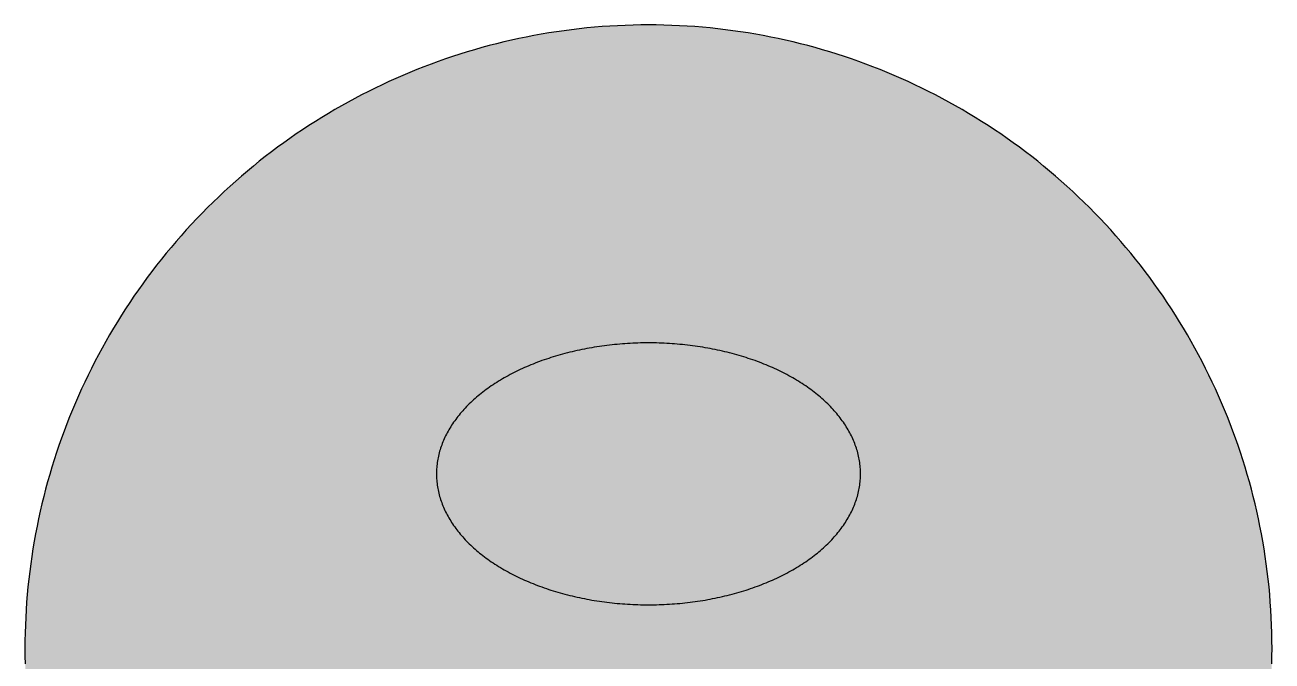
# Model space of a CAD drawing. Header units: metres. Extents: x -10.3 to 25.7, y -1.5 to 11.3.
# Drawn here: x -3.19 to 3.16, y 8.11 to 11.35 of the extents above; entities that cross this region are included whole.
import ezdxf

# ---------------------------------------------------------------- set-up
doc = ezdxf.new("R2010")
doc.units = ezdxf.units.M

msp = doc.modelspace()

# ---------------------------------------------------------------- hatches: boundary and pattern name
at = {"true_color": 0xf1efea}
msp.add_hatch(color=7, dxfattribs=at).paths.add_polyline_path([(3.1553, 8.1749), (3.155, 8.2143), (3.1543, 8.2537), (3.1531, 8.293), (3.1514, 8.3323), (3.1492, 8.3715), (3.1465, 8.4106), (3.1434, 8.4497), (3.1398, 8.4886), (3.1357, 8.5276), (3.1311, 8.5664), (3.126, 8.6051), (3.1205, 8.6437), (3.1145, 8.6822), (3.108, 8.7207), (3.1011, 8.759), (3.0937, 8.7972), (3.0858, 8.8353), (3.0775, 8.8732), (3.0688, 8.911), (3.0595, 8.9487), (3.0499, 8.9864), (3.0397, 9.0238), (3.0291, 9.0611), (3.018, 9.0982), (3.0066, 9.1353), (2.9946, 9.1721), (2.9822, 9.2088), (2.9694, 9.2454), (2.9561, 9.2817), (2.9423, 9.318), (2.9282, 9.354), (2.9136, 9.3898), (2.8986, 9.4255), (2.8831, 9.461), (2.8672, 9.4964), (2.8508, 9.5314), (2.8341, 9.5664), (2.8169, 9.6011), (2.7993, 9.6356), (2.7813, 9.6699), (2.7628, 9.704), (2.7439, 9.7379), (2.7246, 9.7715), (2.7049, 9.805), (2.6847, 9.8381), (2.6642, 9.8711), (2.6433, 9.9038), (2.6218, 9.9364), (2.6001, 9.9686), (2.5779, 10.0006), (2.5553, 10.0323), (2.5323, 10.0638), (2.5088, 10.095), (2.4851, 10.1259), (2.4608, 10.1566), (2.4363, 10.187), (2.4112, 10.2171), (2.3859, 10.2469), (2.3601, 10.2765), (2.3339, 10.3058), (2.3074, 10.3348), (2.2804, 10.3635), (2.253, 10.3918), (2.2254, 10.4198), (2.1973, 10.4476), (2.1689, 10.4749), (2.1403, 10.5019), (2.1112, 10.5284), (2.082, 10.5546), (2.0524, 10.5804), (2.0226, 10.6058), (1.9924, 10.6308), (1.962, 10.6554), (1.9314, 10.6796), (1.9005, 10.7034), (1.8692, 10.7268), (1.8378, 10.7498), (1.806, 10.7724), (1.774, 10.7946), (1.7418, 10.8164), (1.7093, 10.8378), (1.6766, 10.8588), (1.6436, 10.8792), (1.6104, 10.8994), (1.577, 10.9192), (1.5433, 10.9385), (1.5095, 10.9574), (1.4753, 10.9758), (1.4411, 10.9939), (1.4065, 11.0115), (1.3719, 11.0287), (1.3369, 11.0454), (1.3018, 11.0617), (1.2665, 11.0777), (1.231, 11.0931), (1.1953, 11.1082), (1.1594, 11.1228), (1.1234, 11.1369), (1.0872, 11.1507), (1.0508, 11.1639), (1.0143, 11.1767), (0.9776, 11.1892), (0.9407, 11.2011), (0.9037, 11.2126), (0.8665, 11.2237), (0.8292, 11.2343), (0.7918, 11.2444), (0.7542, 11.2541), (0.7165, 11.2633), (0.6787, 11.2721), (0.6406, 11.2804), (0.6026, 11.2883), (0.5644, 11.2957), (0.526, 11.3026), (0.4876, 11.3091), (0.4492, 11.315), (0.4105, 11.3206), (0.3718, 11.3256), (0.333, 11.3302), (0.2941, 11.3343), (0.2552, 11.338), (0.2161, 11.3411), (0.1769, 11.3438), (0.1377, 11.346), (0.0985, 11.3477), (0.0591, 11.3489), (0.0197, 11.3496), (-0.0197, 11.3499), (-0.0592, 11.3496), (-0.0986, 11.3489), (-0.1379, 11.3477), (-0.1771, 11.346), (-0.2164, 11.3438), (-0.2555, 11.3411), (-0.2946, 11.338), (-0.3335, 11.3343), (-0.3724, 11.3302), (-0.4112, 11.3256), (-0.4499, 11.3206), (-0.4886, 11.315), (-0.5271, 11.3091), (-0.5655, 11.3026), (-0.6038, 11.2957), (-0.642, 11.2883), (-0.6801, 11.2804), (-0.7181, 11.2721), (-0.7559, 11.2633), (-0.7936, 11.2541), (-0.8312, 11.2444), (-0.8686, 11.2343), (-0.906, 11.2237), (-0.9431, 11.2126), (-0.9801, 11.2011), (-1.017, 11.1892), (-1.0537, 11.1767), (-1.0902, 11.1639), (-1.1266, 11.1507), (-1.1629, 11.1369), (-1.1989, 11.1228), (-1.2347, 11.1082), (-1.2704, 11.0931), (-1.3059, 11.0777), (-1.3412, 11.0617), (-1.3764, 11.0454), (-1.4113, 11.0287), (-1.4459, 11.0115), (-1.4805, 10.9939), (-1.5147, 10.9758), (-1.5489, 10.9574), (-1.5827, 10.9385), (-1.6164, 10.9192), (-1.6498, 10.8994), (-1.683, 10.8792), (-1.716, 10.8588), (-1.7487, 10.8378), (-1.7812, 10.8164), (-1.8134, 10.7946), (-1.8454, 10.7724), (-1.8772, 10.7498), (-1.9086, 10.7268), (-1.9399, 10.7034), (-1.9708, 10.6796), (-2.0014, 10.6554), (-2.0318, 10.6308), (-2.062, 10.6058), (-2.0918, 10.5804), (-2.1214, 10.5546), (-2.1506, 10.5284), (-2.1797, 10.5019), (-2.2083, 10.4749), (-2.2367, 10.4476), (-2.2648, 10.4198), (-2.2924, 10.3918), (-2.3198, 10.3635), (-2.3468, 10.3348), (-2.3733, 10.3058), (-2.3995, 10.2765), (-2.4253, 10.2469), (-2.4506, 10.2171), (-2.4756, 10.187), (-2.5002, 10.1566), (-2.5245, 10.1259), (-2.5482, 10.095), (-2.5716, 10.0638), (-2.5946, 10.0323), (-2.6173, 10.0006), (-2.6395, 9.9686), (-2.6612, 9.9364), (-2.6827, 9.9038), (-2.7036, 9.8711), (-2.7241, 9.8381), (-2.7443, 9.805), (-2.764, 9.7715), (-2.7833, 9.7379), (-2.8022, 9.704), (-2.8207, 9.6699), (-2.8387, 9.6356), (-2.8563, 9.6011), (-2.8735, 9.5664), (-2.8903, 9.5314), (-2.9066, 9.4964), (-2.9225, 9.461), (-2.938, 9.4255), (-2.953, 9.3898), (-2.9676, 9.354), (-2.9817, 9.318), (-2.9955, 9.2817), (-3.0088, 9.2454), (-3.0216, 9.2088), (-3.034, 9.1721), (-3.046, 9.1353), (-3.0575, 9.0982), (-3.0685, 9.0611), (-3.0791, 9.0238), (-3.0893, 8.9864), (-3.0989, 8.9487), (-3.1082, 8.911), (-3.117, 8.8732), (-3.1253, 8.8353), (-3.1332, 8.7972), (-3.1405, 8.759), (-3.1475, 8.7207), (-3.154, 8.6822), (-3.1599, 8.6437), (-3.1655, 8.6051), (-3.1705, 8.5664), (-3.1751, 8.5276), (-3.1792, 8.4886), (-3.1828, 8.4497), (-3.186, 8.4106), (-3.1886, 8.3715), (-3.1908, 8.3323), (-3.1925, 8.293), (-3.1937, 8.2537), (-3.1945, 8.2143), (-3.1947, 8.1748), (-3.1945, 8.1354), (-3.1937, 8.096), (-3.1925, 8.0566), (-3.1908, 8.0174), (-3.1886, 7.9782), (-3.186, 7.9391), (-3.1828, 7.9), (-3.1792, 7.861), (-3.1751, 7.8222), (-3.1705, 7.7833), (-3.1655, 7.7446), (-3.1599, 7.706), (-3.154, 7.6675), (-3.1475, 7.6291), (-3.1405, 7.5908), (-3.1332, 7.5525), (-3.1253, 7.5145), (-3.117, 7.4765), (-3.1082, 7.4387), (-3.0989, 7.4009), (-3.0893, 7.3634), (-3.0791, 7.3259), (-3.0685, 7.2886), (-3.0575, 7.2514), (-3.046, 7.2144), (-3.034, 7.1775), (-3.0216, 7.1409), (-3.0088, 7.1043), (-2.9955, 7.068), (-2.9817, 7.0318), (-2.9676, 6.9957), (-2.953, 6.9598), (-2.938, 6.9242), (-2.9225, 6.8887), (-2.9066, 6.8533), (-2.8903, 6.8182), (-2.8735, 6.7833), (-2.8563, 6.7486), (-2.8387, 6.7141), (-2.8207, 6.6798), (-2.8022, 6.6457), (-2.7833, 6.6118), (-2.764, 6.5781), (-2.7443, 6.5447), (-2.7241, 6.5115), (-2.7036, 6.4785), (-2.6827, 6.4459), (-2.6612, 6.4133), (-2.6395, 6.3811), (-2.6173, 6.3492), (-2.5946, 6.3174), (-2.5716, 6.2859), (-2.5482, 6.2547), (-2.5245, 6.2237), (-2.5002, 6.1931), (-2.4756, 6.1627), (-2.4506, 6.1325), (-2.4253, 6.1027), (-2.3995, 6.0732), (-2.3733, 6.0439), (-2.3468, 6.0149), (-2.3198, 5.9862), (-2.2924, 5.9579), (-2.2648, 5.9298), (-2.2367, 5.9021), (-2.2083, 5.8747), (-2.1797, 5.8478), (-2.1506, 5.8212), (-2.1214, 5.795), (-2.0918, 5.7693), (-2.062, 5.7439), (-2.0318, 5.7188), (-2.0014, 5.6943), (-1.9708, 5.6701), (-1.9399, 5.6463), (-1.9086, 5.6228), (-1.8772, 5.5999), (-1.8454, 5.5773), (-1.8134, 5.5551), (-1.7812, 5.5333), (-1.7487, 5.5119), (-1.716, 5.4909), (-1.683, 5.4704), (-1.6498, 5.4502), (-1.6164, 5.4306), (-1.5827, 5.4112), (-1.5489, 5.3923), (-1.5147, 5.3739), (-1.4805, 5.3558), (-1.4459, 5.3382), (-1.4113, 5.3211), (-1.3764, 5.3043), (-1.3412, 5.2879), (-1.3059, 5.272), (-1.2704, 5.2565), (-1.2347, 5.2415), (-1.1989, 5.227), (-1.1629, 5.2128), (-1.1266, 5.1991), (-1.0902, 5.1857), (-1.0537, 5.1729), (-1.017, 5.1605), (-0.9801, 5.1486), (-0.9431, 5.1371), (-0.906, 5.1261), (-0.8686, 5.1154), (-0.8312, 5.1053), (-0.7936, 5.0956), (-0.7559, 5.0864), (-0.7181, 5.0776), (-0.6801, 5.0693), (-0.642, 5.0615), (-0.6038, 5.0541), (-0.5655, 5.0471), (-0.5271, 5.0407), (-0.4886, 5.0346), (-0.4499, 5.0291), (-0.4112, 5.024), (-0.3724, 5.0195), (-0.3335, 5.0154), (-0.2946, 5.0118), (-0.2555, 5.0086), (-0.2164, 5.006), (-0.1771, 5.0038), (-0.1379, 5.002), (-0.0986, 5.0008), (-0.0592, 5.0001), (-0.0197, 4.9999), (0.0197, 5.0001), (0.0591, 5.0008), (0.0985, 5.002), (0.1377, 5.0038), (0.1769, 5.006), (0.2161, 5.0086), (0.2552, 5.0118), (0.2941, 5.0154), (0.333, 5.0195), (0.3718, 5.024), (0.4105, 5.0291), (0.4492, 5.0346), (0.4876, 5.0407), (0.526, 5.0471), (0.5644, 5.0541), (0.6026, 5.0615), (0.6406, 5.0693), (0.6787, 5.0776), (0.7165, 5.0864), (0.7542, 5.0956), (0.7918, 5.1053), (0.8292, 5.1154), (0.8665, 5.1261), (0.9037, 5.1371), (0.9407, 5.1486), (0.9776, 5.1605), (1.0143, 5.1729), (1.0508, 5.1857), (1.0872, 5.1991), (1.1234, 5.2128), (1.1594, 5.227), (1.1953, 5.2415), (1.231, 5.2565), (1.2665, 5.272), (1.3018, 5.2879), (1.3369, 5.3043), (1.3719, 5.3211), (1.4065, 5.3382), (1.4411, 5.3558), (1.4753, 5.3739), (1.5095, 5.3923), (1.5433, 5.4112), (1.577, 5.4306), (1.6104, 5.4502), (1.6436, 5.4704), (1.6766, 5.4909), (1.7093, 5.5119), (1.7418, 5.5333), (1.774, 5.5551), (1.806, 5.5773), (1.8378, 5.5999), (1.8692, 5.6228), (1.9005, 5.6463), (1.9314, 5.6701), (1.962, 5.6943), (1.9924, 5.7188), (2.0226, 5.7439), (2.0524, 5.7693), (2.082, 5.795), (2.1112, 5.8212), (2.1403, 5.8478), (2.1689, 5.8747), (2.1973, 5.9021), (2.2254, 5.9298), (2.253, 5.9579), (2.2804, 5.9862), (2.3074, 6.0149), (2.3339, 6.0439), (2.3601, 6.0732), (2.3859, 6.1027), (2.4112, 6.1325), (2.4363, 6.1627), (2.4608, 6.1931), (2.4851, 6.2237), (2.5088, 6.2547), (2.5323, 6.2859), (2.5553, 6.3174), (2.5779, 6.3492), (2.6001, 6.3811), (2.6218, 6.4133), (2.6433, 6.4459), (2.6642, 6.4785), (2.6847, 6.5115), (2.7049, 6.5447), (2.7246, 6.5781), (2.7439, 6.6118), (2.7628, 6.6457), (2.7813, 6.6798), (2.7993, 6.7141), (2.8169, 6.7486), (2.8341, 6.7833), (2.8508, 6.8182), (2.8672, 6.8533), (2.8831, 6.8887), (2.8986, 6.9242), (2.9136, 6.9598), (2.9282, 6.9957), (2.9423, 7.0318), (2.9561, 7.068), (2.9694, 7.1043), (2.9822, 7.1409), (2.9946, 7.1775), (3.0066, 7.2144), (3.018, 7.2514), (3.0291, 7.2886), (3.0397, 7.3259), (3.0499, 7.3634), (3.0595, 7.4009), (3.0688, 7.4387), (3.0775, 7.4765), (3.0858, 7.5145), (3.0937, 7.5525), (3.1011, 7.5908), (3.108, 7.6291), (3.1145, 7.6675), (3.1205, 7.706), (3.126, 7.7446), (3.1311, 7.7833), (3.1357, 7.8222), (3.1398, 7.861), (3.1434, 7.9), (3.1465, 7.9391), (3.1492, 7.9782), (3.1514, 8.0174), (3.1531, 8.0566), (3.1543, 8.096), (3.155, 8.1354), (3.1552, 8.1748)])
at = {"true_color": 0xf57828}
msp.add_hatch(color=30, dxfattribs=at).paths.add_polyline_path([(1.0598, 9.0639), (1.0597, 9.0722), (1.0594, 9.0804), (1.0591, 9.0887), (1.0585, 9.0969), (1.0577, 9.1052), (1.0568, 9.1134), (1.0557, 9.1215), (1.0545, 9.1298), (1.0531, 9.1379), (1.0515, 9.1461), (1.0498, 9.1542), (1.0479, 9.1623), (1.0459, 9.1704), (1.0437, 9.1785), (1.0414, 9.1865), (1.0389, 9.1945), (1.0362, 9.2025), (1.0334, 9.2105), (1.0303, 9.2185), (1.0272, 9.2264), (1.0239, 9.2342), (1.0205, 9.2421), (1.0168, 9.2499), (1.0131, 9.2578), (1.0092, 9.2656), (1.0051, 9.2733), (1.0009, 9.281), (0.9966, 9.2887), (0.9921, 9.2963), (0.9874, 9.3039), (0.9826, 9.3114), (0.9776, 9.319), (0.9725, 9.3264), (0.9672, 9.3339), (0.9618, 9.3414), (0.9563, 9.3487), (0.9506, 9.3561), (0.9448, 9.3633), (0.9387, 9.3706), (0.9326, 9.3778), (0.9263, 9.385), (0.9199, 9.3921), (0.9134, 9.3991), (0.9067, 9.4061), (0.8998, 9.4132), (0.8928, 9.42), (0.8857, 9.427), (0.8784, 9.4337), (0.871, 9.4405), (0.8635, 9.4472), (0.8558, 9.4539), (0.848, 9.4605), (0.84, 9.467), (0.8319, 9.4736), (0.8237, 9.48), (0.8153, 9.4864), (0.8068, 9.4927), (0.7982, 9.499), (0.7894, 9.5052), (0.7806, 9.5113), (0.7715, 9.5174), (0.7623, 9.5234), (0.753, 9.5294), (0.7436, 9.5353), (0.7341, 9.5411), (0.7244, 9.5469), (0.7146, 9.5525), (0.7048, 9.5581), (0.6948, 9.5636), (0.6848, 9.569), (0.6746, 9.5743), (0.6644, 9.5796), (0.6541, 9.5848), (0.6436, 9.5899), (0.6331, 9.5948), (0.6225, 9.5998), (0.6118, 9.6046), (0.601, 9.6093), (0.5901, 9.6139), (0.5792, 9.6186), (0.5682, 9.623), (0.5571, 9.6274), (0.5458, 9.6318), (0.5345, 9.636), (0.5231, 9.6402), (0.5117, 9.6442), (0.5002, 9.6482), (0.4886, 9.652), (0.477, 9.6559), (0.4652, 9.6595), (0.4534, 9.6632), (0.4415, 9.6667), (0.4296, 9.6701), (0.4176, 9.6735), (0.4055, 9.6767), (0.3934, 9.6799), (0.3812, 9.6829), (0.3689, 9.6859), (0.3567, 9.6888), (0.3443, 9.6915), (0.3318, 9.6943), (0.3194, 9.6969), (0.3068, 9.6994), (0.2942, 9.7018), (0.2816, 9.7041), (0.2689, 9.7063), (0.2562, 9.7084), (0.2434, 9.7105), (0.2306, 9.7124), (0.2177, 9.7143), (0.2049, 9.7161), (0.1919, 9.7177), (0.1789, 9.7193), (0.1658, 9.7207), (0.1528, 9.722), (0.1397, 9.7233), (0.1266, 9.7244), (0.1134, 9.7255), (0.1002, 9.7265), (0.087, 9.7273), (0.0737, 9.7281), (0.0605, 9.7288), (0.0471, 9.7293), (0.0338, 9.7298), (0.0205, 9.7302), (0.0071, 9.7304), (-0.0063, 9.7305), (-0.0197, 9.7306), (-0.0331, 9.7305), (-0.0465, 9.7304), (-0.0599, 9.7302), (-0.0733, 9.7298), (-0.0866, 9.7293), (-0.0999, 9.7288), (-0.1131, 9.7281), (-0.1264, 9.7273), (-0.1396, 9.7265), (-0.1528, 9.7255), (-0.166, 9.7244), (-0.1791, 9.7233), (-0.1922, 9.722), (-0.2052, 9.7207), (-0.2183, 9.7193), (-0.2313, 9.7177), (-0.2443, 9.7161), (-0.2571, 9.7143), (-0.27, 9.7124), (-0.2828, 9.7105), (-0.2956, 9.7084), (-0.3083, 9.7063), (-0.321, 9.7041), (-0.3336, 9.7018), (-0.3462, 9.6994), (-0.3588, 9.6969), (-0.3713, 9.6943), (-0.3837, 9.6915), (-0.3961, 9.6888), (-0.4084, 9.6859), (-0.4206, 9.6829), (-0.4329, 9.6799), (-0.445, 9.6767), (-0.457, 9.6735), (-0.469, 9.6701), (-0.4809, 9.6667), (-0.4928, 9.6632), (-0.5046, 9.6595), (-0.5164, 9.6559), (-0.528, 9.652), (-0.5396, 9.6482), (-0.5511, 9.6442), (-0.5626, 9.6402), (-0.574, 9.636), (-0.5853, 9.6318), (-0.5965, 9.6274), (-0.6076, 9.623), (-0.6186, 9.6186), (-0.6296, 9.6139), (-0.6404, 9.6093), (-0.6512, 9.6046), (-0.662, 9.5998), (-0.6726, 9.5948), (-0.6831, 9.5899), (-0.6935, 9.5848), (-0.7039, 9.5796), (-0.7141, 9.5743), (-0.7242, 9.569), (-0.7343, 9.5636), (-0.7443, 9.5581), (-0.7541, 9.5525), (-0.7639, 9.5469), (-0.7735, 9.5411), (-0.7831, 9.5353), (-0.7924, 9.5294), (-0.8017, 9.5234), (-0.8109, 9.5174), (-0.82, 9.5113), (-0.8289, 9.5052), (-0.8376, 9.499), (-0.8462, 9.4927), (-0.8548, 9.4864), (-0.8631, 9.48), (-0.8713, 9.4736), (-0.8795, 9.467), (-0.8874, 9.4605), (-0.8952, 9.4539), (-0.9029, 9.4472), (-0.9104, 9.4405), (-0.9179, 9.4337), (-0.9251, 9.427), (-0.9322, 9.42), (-0.9392, 9.4132), (-0.9461, 9.4061), (-0.9528, 9.3991), (-0.9593, 9.3921), (-0.9657, 9.385), (-0.972, 9.3778), (-0.9781, 9.3706), (-0.9842, 9.3633), (-0.99, 9.3561), (-0.9957, 9.3487), (-1.0012, 9.3414), (-1.0066, 9.3339), (-1.0119, 9.3264), (-1.017, 9.319), (-1.022, 9.3114), (-1.0268, 9.3039), (-1.0315, 9.2963), (-1.036, 9.2887), (-1.0404, 9.281), (-1.0446, 9.2733), (-1.0486, 9.2656), (-1.0525, 9.2578), (-1.0563, 9.2499), (-1.0599, 9.2421), (-1.0633, 9.2342), (-1.0667, 9.2264), (-1.0698, 9.2185), (-1.0728, 9.2105), (-1.0756, 9.2025), (-1.0783, 9.1945), (-1.0808, 9.1865), (-1.0831, 9.1785), (-1.0854, 9.1704), (-1.0874, 9.1623), (-1.0892, 9.1542), (-1.091, 9.1461), (-1.0925, 9.1379), (-1.094, 9.1298), (-1.0952, 9.1215), (-1.0963, 9.1134), (-1.0972, 9.1052), (-1.0979, 9.0969), (-1.0985, 9.0887), (-1.0989, 9.0804), (-1.0991, 9.0722), (-1.0992, 9.0639), (-1.0991, 9.0556), (-1.0989, 9.0473), (-1.0985, 9.039), (-1.0979, 9.0308), (-1.0972, 9.0226), (-1.0963, 9.0143), (-1.0952, 9.0061), (-1.094, 8.9979), (-1.0925, 8.9898), (-1.091, 8.9816), (-1.0892, 8.9735), (-1.0874, 8.9654), (-1.0854, 8.9573), (-1.0831, 8.9493), (-1.0808, 8.9412), (-1.0783, 8.9332), (-1.0756, 8.9252), (-1.0728, 8.9172), (-1.0698, 8.9093), (-1.0667, 8.9013), (-1.0633, 8.8934), (-1.0599, 8.8856), (-1.0563, 8.8777), (-1.0525, 8.8699), (-1.0486, 8.8622), (-1.0446, 8.8544), (-1.0404, 8.8467), (-1.036, 8.839), (-1.0315, 8.8314), (-1.0268, 8.8238), (-1.022, 8.8162), (-1.017, 8.8087), (-1.0119, 8.8012), (-1.0066, 8.7937), (-1.0012, 8.7863), (-0.9957, 8.7789), (-0.99, 8.7716), (-0.9842, 8.7643), (-0.9781, 8.7571), (-0.972, 8.7498), (-0.9657, 8.7427), (-0.9593, 8.7356), (-0.9528, 8.7285), (-0.9461, 8.7215), (-0.9392, 8.7146), (-0.9322, 8.7076), (-0.9251, 8.7008), (-0.9179, 8.6939), (-0.9104, 8.6871), (-0.9029, 8.6804), (-0.8952, 8.6738), (-0.8874, 8.6672), (-0.8795, 8.6606), (-0.8713, 8.6541), (-0.8631, 8.6477), (-0.8548, 8.6413), (-0.8462, 8.6349), (-0.8376, 8.6287), (-0.8289, 8.6224), (-0.82, 8.6163), (-0.8109, 8.6102), (-0.8017, 8.6042), (-0.7924, 8.5983), (-0.7831, 8.5923), (-0.7735, 8.5865), (-0.7639, 8.5808), (-0.7541, 8.5751), (-0.7443, 8.5696), (-0.7343, 8.5641), (-0.7242, 8.5587), (-0.7141, 8.5533), (-0.7039, 8.5481), (-0.6935, 8.5429), (-0.6831, 8.5379), (-0.6726, 8.5328), (-0.662, 8.5279), (-0.6512, 8.5231), (-0.6404, 8.5183), (-0.6296, 8.5137), (-0.6186, 8.5091), (-0.6076, 8.5046), (-0.5965, 8.5002), (-0.5853, 8.4959), (-0.574, 8.4917), (-0.5626, 8.4876), (-0.5511, 8.4834), (-0.5396, 8.4795), (-0.528, 8.4757), (-0.5164, 8.4719), (-0.5046, 8.4681), (-0.4928, 8.4645), (-0.4809, 8.461), (-0.469, 8.4576), (-0.457, 8.4543), (-0.445, 8.451), (-0.4329, 8.4479), (-0.4206, 8.4448), (-0.4084, 8.4418), (-0.3961, 8.4389), (-0.3837, 8.4361), (-0.3713, 8.4335), (-0.3588, 8.4309), (-0.3462, 8.4284), (-0.3336, 8.4259), (-0.321, 8.4236), (-0.3083, 8.4213), (-0.2956, 8.4192), (-0.2828, 8.4172), (-0.27, 8.4152), (-0.2571, 8.4134), (-0.2443, 8.4117), (-0.2313, 8.4101), (-0.2183, 8.4085), (-0.2052, 8.407), (-0.1922, 8.4056), (-0.1791, 8.4044), (-0.166, 8.4033), (-0.1528, 8.4022), (-0.1396, 8.4012), (-0.1264, 8.4004), (-0.1131, 8.3996), (-0.0999, 8.3989), (-0.0866, 8.3984), (-0.0733, 8.3979), (-0.0599, 8.3976), (-0.0465, 8.3973), (-0.0331, 8.3972), (-0.0197, 8.3971), (-0.0063, 8.3972), (0.0071, 8.3973), (0.0205, 8.3976), (0.0338, 8.3979), (0.0471, 8.3984), (0.0605, 8.3989), (0.0737, 8.3996), (0.087, 8.4004), (0.1002, 8.4012), (0.1134, 8.4022), (0.1266, 8.4033), (0.1397, 8.4044), (0.1528, 8.4056), (0.1658, 8.407), (0.1789, 8.4085), (0.1919, 8.4101), (0.2049, 8.4117), (0.2177, 8.4134), (0.2306, 8.4152), (0.2434, 8.4172), (0.2562, 8.4192), (0.2689, 8.4213), (0.2816, 8.4236), (0.2942, 8.4259), (0.3068, 8.4284), (0.3194, 8.4309), (0.3318, 8.4335), (0.3443, 8.4361), (0.3567, 8.4389), (0.3689, 8.4418), (0.3812, 8.4448), (0.3934, 8.4479), (0.4055, 8.451), (0.4176, 8.4543), (0.4296, 8.4576), (0.4415, 8.461), (0.4534, 8.4645), (0.4652, 8.4681), (0.477, 8.4719), (0.4886, 8.4757), (0.5002, 8.4795), (0.5117, 8.4834), (0.5231, 8.4876), (0.5345, 8.4917), (0.5458, 8.4959), (0.5571, 8.5002), (0.5682, 8.5046), (0.5792, 8.5091), (0.5901, 8.5137), (0.601, 8.5183), (0.6118, 8.5231), (0.6225, 8.5279), (0.6331, 8.5328), (0.6436, 8.5379), (0.6541, 8.5429), (0.6644, 8.5481), (0.6746, 8.5533), (0.6848, 8.5587), (0.6948, 8.5641), (0.7048, 8.5696), (0.7146, 8.5751), (0.7244, 8.5808), (0.7341, 8.5865), (0.7436, 8.5923), (0.753, 8.5983), (0.7623, 8.6042), (0.7715, 8.6102), (0.7806, 8.6163), (0.7894, 8.6224), (0.7982, 8.6287), (0.8068, 8.6349), (0.8153, 8.6413), (0.8237, 8.6477), (0.8319, 8.6541), (0.84, 8.6606), (0.848, 8.6672), (0.8558, 8.6738), (0.8635, 8.6804), (0.871, 8.6871), (0.8784, 8.6939), (0.8857, 8.7008), (0.8928, 8.7076), (0.8998, 8.7146), (0.9067, 8.7215), (0.9134, 8.7285), (0.9199, 8.7356), (0.9263, 8.7427), (0.9326, 8.7498), (0.9387, 8.7571), (0.9448, 8.7643), (0.9506, 8.7716), (0.9563, 8.7789), (0.9618, 8.7863), (0.9672, 8.7937), (0.9725, 8.8012), (0.9776, 8.8087), (0.9826, 8.8162), (0.9874, 8.8238), (0.9921, 8.8314), (0.9966, 8.839), (1.0009, 8.8467), (1.0051, 8.8544), (1.0092, 8.8622), (1.0131, 8.8699), (1.0168, 8.8777), (1.0205, 8.8856), (1.0239, 8.8934), (1.0272, 8.9013), (1.0303, 8.9093), (1.0334, 8.9172), (1.0362, 8.9252), (1.0389, 8.9332), (1.0414, 8.9412), (1.0437, 8.9493), (1.0459, 8.9573), (1.0479, 8.9654), (1.0498, 8.9735), (1.0515, 8.9816), (1.0531, 8.9898), (1.0545, 8.9979), (1.0557, 9.0061), (1.0568, 9.0143), (1.0577, 9.0226), (1.0585, 9.0308), (1.0591, 9.039), (1.0594, 9.0473), (1.0597, 9.0556), (1.0597, 9.0639)])

# ---------------------------------------------------------------- linework, layer by layer
at = {"color": 7, "true_color": 0xf1efea}
for points in [[(3.1553, 8.1749), (3.155, 8.2143), (3.1543, 8.2537), (3.1531, 8.293), (3.1514, 8.3323), (3.1492, 8.3715), (3.1465, 8.4106), (3.1434, 8.4497), (3.1398, 8.4886), (3.1357, 8.5276), (3.1311, 8.5664), (3.126, 8.6051), (3.1205, 8.6437), (3.1145, 8.6822), (3.108, 8.7207), (3.1011, 8.759), (3.0937, 8.7972), (3.0858, 8.8353), (3.0775, 8.8732), (3.0688, 8.911), (3.0595, 8.9487), (3.0499, 8.9864), (3.0397, 9.0238), (3.0291, 9.0611), (3.018, 9.0982), (3.0066, 9.1353), (2.9946, 9.1721), (2.9822, 9.2088), (2.9694, 9.2454), (2.9561, 9.2817), (2.9423, 9.318), (2.9282, 9.354), (2.9136, 9.3898), (2.8986, 9.4255), (2.8831, 9.461), (2.8672, 9.4964), (2.8508, 9.5314), (2.8341, 9.5664), (2.8169, 9.6011), (2.7993, 9.6356), (2.7813, 9.6699), (2.7628, 9.704), (2.7439, 9.7379), (2.7246, 9.7715), (2.7049, 9.805), (2.6847, 9.8381), (2.6642, 9.8711), (2.6433, 9.9038), (2.6218, 9.9364), (2.6001, 9.9686), (2.5779, 10.0006), (2.5553, 10.0323), (2.5323, 10.0638), (2.5088, 10.095), (2.4851, 10.1259), (2.4608, 10.1566), (2.4363, 10.187), (2.4112, 10.2171), (2.3859, 10.2469), (2.3601, 10.2765), (2.3339, 10.3058), (2.3074, 10.3348), (2.2804, 10.3635), (2.253, 10.3918), (2.2254, 10.4198), (2.1973, 10.4476), (2.1689, 10.4749), (2.1403, 10.5019), (2.1112, 10.5284), (2.082, 10.5546), (2.0524, 10.5804), (2.0226, 10.6058), (1.9924, 10.6308), (1.962, 10.6554), (1.9314, 10.6796), (1.9005, 10.7034), (1.8692, 10.7268), (1.8378, 10.7498), (1.806, 10.7724), (1.774, 10.7946), (1.7418, 10.8164), (1.7093, 10.8378), (1.6766, 10.8588), (1.6436, 10.8792), (1.6104, 10.8994), (1.577, 10.9192), (1.5433, 10.9385), (1.5095, 10.9574), (1.4753, 10.9758), (1.4411, 10.9939), (1.4065, 11.0115), (1.3719, 11.0287), (1.3369, 11.0454), (1.3018, 11.0617), (1.2665, 11.0777), (1.231, 11.0931), (1.1953, 11.1082), (1.1594, 11.1228), (1.1234, 11.1369), (1.0872, 11.1507), (1.0508, 11.1639), (1.0143, 11.1767), (0.9776, 11.1892), (0.9407, 11.2011), (0.9037, 11.2126), (0.8665, 11.2237), (0.8292, 11.2343), (0.7918, 11.2444), (0.7542, 11.2541), (0.7165, 11.2633), (0.6787, 11.2721), (0.6406, 11.2804), (0.6026, 11.2883), (0.5644, 11.2957), (0.526, 11.3026), (0.4876, 11.3091), (0.4492, 11.315), (0.4105, 11.3206), (0.3718, 11.3256), (0.333, 11.3302), (0.2941, 11.3343), (0.2552, 11.338), (0.2161, 11.3411), (0.1769, 11.3438), (0.1377, 11.346), (0.0985, 11.3477), (0.0591, 11.3489), (0.0197, 11.3496), (-0.0197, 11.3499), (-0.0592, 11.3496), (-0.0986, 11.3489), (-0.1379, 11.3477), (-0.1771, 11.346), (-0.2164, 11.3438), (-0.2555, 11.3411), (-0.2946, 11.338), (-0.3335, 11.3343), (-0.3724, 11.3302), (-0.4112, 11.3256), (-0.4499, 11.3206), (-0.4886, 11.315), (-0.5271, 11.3091), (-0.5655, 11.3026), (-0.6038, 11.2957), (-0.642, 11.2883), (-0.6801, 11.2804), (-0.7181, 11.2721), (-0.7559, 11.2633), (-0.7936, 11.2541), (-0.8312, 11.2444), (-0.8686, 11.2343), (-0.906, 11.2237), (-0.9431, 11.2126), (-0.9801, 11.2011), (-1.017, 11.1892), (-1.0537, 11.1767), (-1.0902, 11.1639), (-1.1266, 11.1507), (-1.1629, 11.1369), (-1.1989, 11.1228), (-1.2347, 11.1082), (-1.2704, 11.0931), (-1.3059, 11.0777), (-1.3412, 11.0617), (-1.3764, 11.0454), (-1.4113, 11.0287), (-1.4459, 11.0115), (-1.4805, 10.9939), (-1.5147, 10.9758), (-1.5489, 10.9574), (-1.5827, 10.9385), (-1.6164, 10.9192), (-1.6498, 10.8994), (-1.683, 10.8792), (-1.716, 10.8588), (-1.7487, 10.8378), (-1.7812, 10.8164), (-1.8134, 10.7946), (-1.8454, 10.7724), (-1.8772, 10.7498), (-1.9086, 10.7268), (-1.9399, 10.7034), (-1.9708, 10.6796), (-2.0014, 10.6554), (-2.0318, 10.6308), (-2.062, 10.6058), (-2.0918, 10.5804), (-2.1214, 10.5546), (-2.1506, 10.5284), (-2.1797, 10.5019), (-2.2083, 10.4749), (-2.2367, 10.4476), (-2.2648, 10.4198), (-2.2924, 10.3918), (-2.3198, 10.3635), (-2.3468, 10.3348), (-2.3733, 10.3058), (-2.3995, 10.2765), (-2.4253, 10.2469), (-2.4506, 10.2171), (-2.4756, 10.187), (-2.5002, 10.1566), (-2.5245, 10.1259), (-2.5482, 10.095), (-2.5716, 10.0638), (-2.5946, 10.0323), (-2.6173, 10.0006), (-2.6395, 9.9686), (-2.6612, 9.9364), (-2.6827, 9.9038), (-2.7036, 9.8711), (-2.7241, 9.8381), (-2.7443, 9.805), (-2.764, 9.7715), (-2.7833, 9.7379), (-2.8022, 9.704), (-2.8207, 9.6699), (-2.8387, 9.6356), (-2.8563, 9.6011), (-2.8735, 9.5664), (-2.8903, 9.5314), (-2.9066, 9.4964), (-2.9225, 9.461), (-2.938, 9.4255), (-2.953, 9.3898), (-2.9676, 9.354), (-2.9817, 9.318), (-2.9955, 9.2817), (-3.0088, 9.2454), (-3.0216, 9.2088), (-3.034, 9.1721), (-3.046, 9.1353), (-3.0575, 9.0982), (-3.0685, 9.0611), (-3.0791, 9.0238), (-3.0893, 8.9864), (-3.0989, 8.9487), (-3.1082, 8.911), (-3.117, 8.8732), (-3.1253, 8.8353), (-3.1332, 8.7972), (-3.1405, 8.759), (-3.1475, 8.7207), (-3.154, 8.6822), (-3.1599, 8.6437), (-3.1655, 8.6051), (-3.1705, 8.5664), (-3.1751, 8.5276), (-3.1792, 8.4886), (-3.1828, 8.4497), (-3.186, 8.4106), (-3.1886, 8.3715), (-3.1908, 8.3323), (-3.1925, 8.293), (-3.1937, 8.2537), (-3.1945, 8.2143), (-3.1947, 8.1748), (-3.1945, 8.1354), (-3.1937, 8.096)], [(3.1543, 8.096), (3.155, 8.1354), (3.1552, 8.1748), (3.1553, 8.1749)]]:
    msp.add_lwpolyline(points, dxfattribs=at)
at = {"color": 30, "true_color": 0xf57828}
msp.add_lwpolyline([(1.0598, 9.0639), (1.0597, 9.0722), (1.0594, 9.0804), (1.0591, 9.0887), (1.0585, 9.0969), (1.0577, 9.1052), (1.0568, 9.1134), (1.0557, 9.1215), (1.0545, 9.1298), (1.0531, 9.1379), (1.0515, 9.1461), (1.0498, 9.1542), (1.0479, 9.1623), (1.0459, 9.1704), (1.0437, 9.1785), (1.0414, 9.1865), (1.0389, 9.1945), (1.0362, 9.2025), (1.0334, 9.2105), (1.0303, 9.2185), (1.0272, 9.2264), (1.0239, 9.2342), (1.0205, 9.2421), (1.0168, 9.2499), (1.0131, 9.2578), (1.0092, 9.2656), (1.0051, 9.2733), (1.0009, 9.281), (0.9966, 9.2887), (0.9921, 9.2963), (0.9874, 9.3039), (0.9826, 9.3114), (0.9776, 9.319), (0.9725, 9.3264), (0.9672, 9.3339), (0.9618, 9.3414), (0.9563, 9.3487), (0.9506, 9.3561), (0.9448, 9.3633), (0.9387, 9.3706), (0.9326, 9.3778), (0.9263, 9.385), (0.9199, 9.3921), (0.9134, 9.3991), (0.9067, 9.4061), (0.8998, 9.4132), (0.8928, 9.42), (0.8857, 9.427), (0.8784, 9.4337), (0.871, 9.4405), (0.8635, 9.4472), (0.8558, 9.4539), (0.848, 9.4605), (0.84, 9.467), (0.8319, 9.4736), (0.8237, 9.48), (0.8153, 9.4864), (0.8068, 9.4927), (0.7982, 9.499), (0.7894, 9.5052), (0.7806, 9.5113), (0.7715, 9.5174), (0.7623, 9.5234), (0.753, 9.5294), (0.7436, 9.5353), (0.7341, 9.5411), (0.7244, 9.5469), (0.7146, 9.5525), (0.7048, 9.5581), (0.6948, 9.5636), (0.6848, 9.569), (0.6746, 9.5743), (0.6644, 9.5796), (0.6541, 9.5848), (0.6436, 9.5899), (0.6331, 9.5948), (0.6225, 9.5998), (0.6118, 9.6046), (0.601, 9.6093), (0.5901, 9.6139), (0.5792, 9.6186), (0.5682, 9.623), (0.5571, 9.6274), (0.5458, 9.6318), (0.5345, 9.636), (0.5231, 9.6402), (0.5117, 9.6442), (0.5002, 9.6482), (0.4886, 9.652), (0.477, 9.6559), (0.4652, 9.6595), (0.4534, 9.6632), (0.4415, 9.6667), (0.4296, 9.6701), (0.4176, 9.6735), (0.4055, 9.6767), (0.3934, 9.6799), (0.3812, 9.6829), (0.3689, 9.6859), (0.3567, 9.6888), (0.3443, 9.6915), (0.3318, 9.6943), (0.3194, 9.6969), (0.3068, 9.6994), (0.2942, 9.7018), (0.2816, 9.7041), (0.2689, 9.7063), (0.2562, 9.7084), (0.2434, 9.7105), (0.2306, 9.7124), (0.2177, 9.7143), (0.2049, 9.7161), (0.1919, 9.7177), (0.1789, 9.7193), (0.1658, 9.7207), (0.1528, 9.722), (0.1397, 9.7233), (0.1266, 9.7244), (0.1134, 9.7255), (0.1002, 9.7265), (0.087, 9.7273), (0.0737, 9.7281), (0.0605, 9.7288), (0.0471, 9.7293), (0.0338, 9.7298), (0.0205, 9.7302), (0.0071, 9.7304), (-0.0063, 9.7305), (-0.0197, 9.7306), (-0.0331, 9.7305), (-0.0465, 9.7304), (-0.0599, 9.7302), (-0.0733, 9.7298), (-0.0866, 9.7293), (-0.0999, 9.7288), (-0.1131, 9.7281), (-0.1264, 9.7273), (-0.1396, 9.7265), (-0.1528, 9.7255), (-0.166, 9.7244), (-0.1791, 9.7233), (-0.1922, 9.722), (-0.2052, 9.7207), (-0.2183, 9.7193), (-0.2313, 9.7177), (-0.2443, 9.7161), (-0.2571, 9.7143), (-0.27, 9.7124), (-0.2828, 9.7105), (-0.2956, 9.7084), (-0.3083, 9.7063), (-0.321, 9.7041), (-0.3336, 9.7018), (-0.3462, 9.6994), (-0.3588, 9.6969), (-0.3713, 9.6943), (-0.3837, 9.6915), (-0.3961, 9.6888), (-0.4084, 9.6859), (-0.4206, 9.6829), (-0.4329, 9.6799), (-0.445, 9.6767), (-0.457, 9.6735), (-0.469, 9.6701), (-0.4809, 9.6667), (-0.4928, 9.6632), (-0.5046, 9.6595), (-0.5164, 9.6559), (-0.528, 9.652), (-0.5396, 9.6482), (-0.5511, 9.6442), (-0.5626, 9.6402), (-0.574, 9.636), (-0.5853, 9.6318), (-0.5965, 9.6274), (-0.6076, 9.623), (-0.6186, 9.6186), (-0.6296, 9.6139), (-0.6404, 9.6093), (-0.6512, 9.6046), (-0.662, 9.5998), (-0.6726, 9.5948), (-0.6831, 9.5899), (-0.6935, 9.5848), (-0.7039, 9.5796), (-0.7141, 9.5743), (-0.7242, 9.569), (-0.7343, 9.5636), (-0.7443, 9.5581), (-0.7541, 9.5525), (-0.7639, 9.5469), (-0.7735, 9.5411), (-0.7831, 9.5353), (-0.7924, 9.5294), (-0.8017, 9.5234), (-0.8109, 9.5174), (-0.82, 9.5113), (-0.8289, 9.5052), (-0.8376, 9.499), (-0.8462, 9.4927), (-0.8548, 9.4864), (-0.8631, 9.48), (-0.8713, 9.4736), (-0.8795, 9.467), (-0.8874, 9.4605), (-0.8952, 9.4539), (-0.9029, 9.4472), (-0.9104, 9.4405), (-0.9179, 9.4337), (-0.9251, 9.427), (-0.9322, 9.42), (-0.9392, 9.4132), (-0.9461, 9.4061), (-0.9528, 9.3991), (-0.9593, 9.3921), (-0.9657, 9.385), (-0.972, 9.3778), (-0.9781, 9.3706), (-0.9842, 9.3633), (-0.99, 9.3561), (-0.9957, 9.3487), (-1.0012, 9.3414), (-1.0066, 9.3339), (-1.0119, 9.3264), (-1.017, 9.319), (-1.022, 9.3114), (-1.0268, 9.3039), (-1.0315, 9.2963), (-1.036, 9.2887), (-1.0404, 9.281), (-1.0446, 9.2733), (-1.0486, 9.2656), (-1.0525, 9.2578), (-1.0563, 9.2499), (-1.0599, 9.2421), (-1.0633, 9.2342), (-1.0667, 9.2264), (-1.0698, 9.2185), (-1.0728, 9.2105), (-1.0756, 9.2025), (-1.0783, 9.1945), (-1.0808, 9.1865), (-1.0831, 9.1785), (-1.0854, 9.1704), (-1.0874, 9.1623), (-1.0892, 9.1542), (-1.091, 9.1461), (-1.0925, 9.1379), (-1.094, 9.1298), (-1.0952, 9.1215), (-1.0963, 9.1134), (-1.0972, 9.1052), (-1.0979, 9.0969), (-1.0985, 9.0887), (-1.0989, 9.0804), (-1.0991, 9.0722), (-1.0992, 9.0639), (-1.0991, 9.0556), (-1.0989, 9.0473), (-1.0985, 9.039), (-1.0979, 9.0308), (-1.0972, 9.0226), (-1.0963, 9.0143), (-1.0952, 9.0061), (-1.094, 8.9979), (-1.0925, 8.9898), (-1.091, 8.9816), (-1.0892, 8.9735), (-1.0874, 8.9654), (-1.0854, 8.9573), (-1.0831, 8.9493), (-1.0808, 8.9412), (-1.0783, 8.9332), (-1.0756, 8.9252), (-1.0728, 8.9172), (-1.0698, 8.9093), (-1.0667, 8.9013), (-1.0633, 8.8934), (-1.0599, 8.8856), (-1.0563, 8.8777), (-1.0525, 8.8699), (-1.0486, 8.8622), (-1.0446, 8.8544), (-1.0404, 8.8467), (-1.036, 8.839), (-1.0315, 8.8314), (-1.0268, 8.8238), (-1.022, 8.8162), (-1.017, 8.8087), (-1.0119, 8.8012), (-1.0066, 8.7937), (-1.0012, 8.7863), (-0.9957, 8.7789), (-0.99, 8.7716), (-0.9842, 8.7643), (-0.9781, 8.7571), (-0.972, 8.7498), (-0.9657, 8.7427), (-0.9593, 8.7356), (-0.9528, 8.7285), (-0.9461, 8.7215), (-0.9392, 8.7146), (-0.9322, 8.7076), (-0.9251, 8.7008), (-0.9179, 8.6939), (-0.9104, 8.6871), (-0.9029, 8.6804), (-0.8952, 8.6738), (-0.8874, 8.6672), (-0.8795, 8.6606), (-0.8713, 8.6541), (-0.8631, 8.6477), (-0.8548, 8.6413), (-0.8462, 8.6349), (-0.8376, 8.6287), (-0.8289, 8.6224), (-0.82, 8.6163), (-0.8109, 8.6102), (-0.8017, 8.6042), (-0.7924, 8.5983), (-0.7831, 8.5923), (-0.7735, 8.5865), (-0.7639, 8.5808), (-0.7541, 8.5751), (-0.7443, 8.5696), (-0.7343, 8.5641), (-0.7242, 8.5587), (-0.7141, 8.5533), (-0.7039, 8.5481), (-0.6935, 8.5429), (-0.6831, 8.5379), (-0.6726, 8.5328), (-0.662, 8.5279), (-0.6512, 8.5231), (-0.6404, 8.5183), (-0.6296, 8.5137), (-0.6186, 8.5091), (-0.6076, 8.5046), (-0.5965, 8.5002), (-0.5853, 8.4959), (-0.574, 8.4917), (-0.5626, 8.4876), (-0.5511, 8.4834), (-0.5396, 8.4795), (-0.528, 8.4757), (-0.5164, 8.4719), (-0.5046, 8.4681), (-0.4928, 8.4645), (-0.4809, 8.461), (-0.469, 8.4576), (-0.457, 8.4543), (-0.445, 8.451), (-0.4329, 8.4479), (-0.4206, 8.4448), (-0.4084, 8.4418), (-0.3961, 8.4389), (-0.3837, 8.4361), (-0.3713, 8.4335), (-0.3588, 8.4309), (-0.3462, 8.4284), (-0.3336, 8.4259), (-0.321, 8.4236), (-0.3083, 8.4213), (-0.2956, 8.4192), (-0.2828, 8.4172), (-0.27, 8.4152), (-0.2571, 8.4134), (-0.2443, 8.4117), (-0.2313, 8.4101), (-0.2183, 8.4085), (-0.2052, 8.407), (-0.1922, 8.4056), (-0.1791, 8.4044), (-0.166, 8.4033), (-0.1528, 8.4022), (-0.1396, 8.4012), (-0.1264, 8.4004), (-0.1131, 8.3996), (-0.0999, 8.3989), (-0.0866, 8.3984), (-0.0733, 8.3979), (-0.0599, 8.3976), (-0.0465, 8.3973), (-0.0331, 8.3972), (-0.0197, 8.3971), (-0.0063, 8.3972), (0.0071, 8.3973), (0.0205, 8.3976), (0.0338, 8.3979), (0.0471, 8.3984), (0.0605, 8.3989), (0.0737, 8.3996), (0.087, 8.4004), (0.1002, 8.4012), (0.1134, 8.4022), (0.1266, 8.4033), (0.1397, 8.4044), (0.1528, 8.4056), (0.1658, 8.407), (0.1789, 8.4085), (0.1919, 8.4101), (0.2049, 8.4117), (0.2177, 8.4134), (0.2306, 8.4152), (0.2434, 8.4172), (0.2562, 8.4192), (0.2689, 8.4213), (0.2816, 8.4236), (0.2942, 8.4259), (0.3068, 8.4284), (0.3194, 8.4309), (0.3318, 8.4335), (0.3443, 8.4361), (0.3567, 8.4389), (0.3689, 8.4418), (0.3812, 8.4448), (0.3934, 8.4479), (0.4055, 8.451), (0.4176, 8.4543), (0.4296, 8.4576), (0.4415, 8.461), (0.4534, 8.4645), (0.4652, 8.4681), (0.477, 8.4719), (0.4886, 8.4757), (0.5002, 8.4795), (0.5117, 8.4834), (0.5231, 8.4876), (0.5345, 8.4917), (0.5458, 8.4959), (0.5571, 8.5002), (0.5682, 8.5046), (0.5792, 8.5091), (0.5901, 8.5137), (0.601, 8.5183), (0.6118, 8.5231), (0.6225, 8.5279), (0.6331, 8.5328), (0.6436, 8.5379), (0.6541, 8.5429), (0.6644, 8.5481), (0.6746, 8.5533), (0.6848, 8.5587), (0.6948, 8.5641), (0.7048, 8.5696), (0.7146, 8.5751), (0.7244, 8.5808), (0.7341, 8.5865), (0.7436, 8.5923), (0.753, 8.5983), (0.7623, 8.6042), (0.7715, 8.6102), (0.7806, 8.6163), (0.7894, 8.6224), (0.7982, 8.6287), (0.8068, 8.6349), (0.8153, 8.6413), (0.8237, 8.6477), (0.8319, 8.6541), (0.84, 8.6606), (0.848, 8.6672), (0.8558, 8.6738), (0.8635, 8.6804), (0.871, 8.6871), (0.8784, 8.6939), (0.8857, 8.7008), (0.8928, 8.7076), (0.8998, 8.7146), (0.9067, 8.7215), (0.9134, 8.7285), (0.9199, 8.7356), (0.9263, 8.7427), (0.9326, 8.7498), (0.9387, 8.7571), (0.9448, 8.7643), (0.9506, 8.7716), (0.9563, 8.7789), (0.9618, 8.7863), (0.9672, 8.7937), (0.9725, 8.8012), (0.9776, 8.8087), (0.9826, 8.8162), (0.9874, 8.8238), (0.9921, 8.8314), (0.9966, 8.839), (1.0009, 8.8467), (1.0051, 8.8544), (1.0092, 8.8622), (1.0131, 8.8699), (1.0168, 8.8777), (1.0205, 8.8856), (1.0239, 8.8934), (1.0272, 8.9013), (1.0303, 8.9093), (1.0334, 8.9172), (1.0362, 8.9252), (1.0389, 8.9332), (1.0414, 8.9412), (1.0437, 8.9493), (1.0459, 8.9573), (1.0479, 8.9654), (1.0498, 8.9735), (1.0515, 8.9816), (1.0531, 8.9898), (1.0545, 8.9979), (1.0557, 9.0061), (1.0568, 9.0143), (1.0577, 9.0226), (1.0585, 9.0308), (1.0591, 9.039), (1.0594, 9.0473), (1.0597, 9.0556), (1.0597, 9.0639), (1.0598, 9.0639)], dxfattribs=at)

doc.saveas('drawing.dxf')
